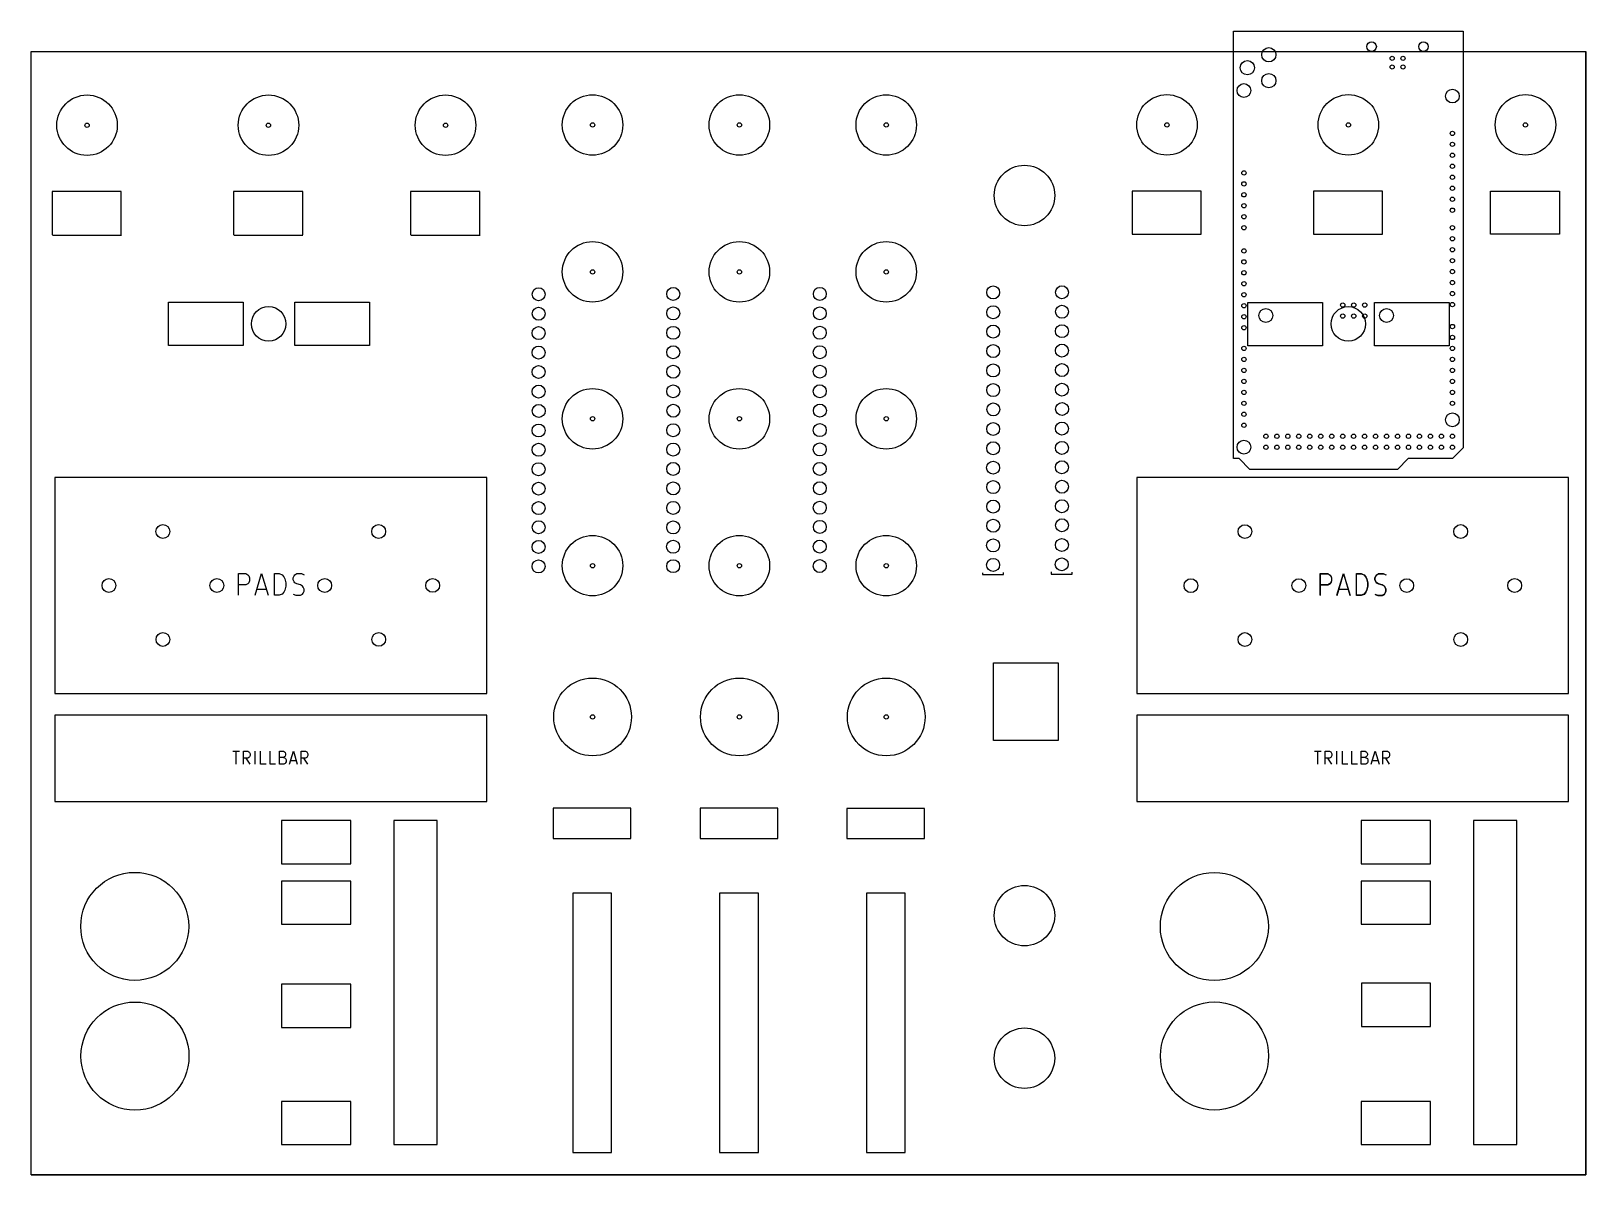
# Model space of a CAD drawing. Extents: x 0 to 360, y 0 to 265.
import ezdxf

# ---------------------------------------------------------------- set-up
doc = ezdxf.new("R2010")
doc.units = 0
doc.layers.add('BLACK', color=7, linetype='CONTINUOUS')

msp = doc.modelspace()

# ---------------------------------------------------------------- linework, layer by layer
at = {"layer": 'BLACK', "linetype": 'CONTINUOUS'}
for p, q in [((278.417, 264.727), (331.582, 264.727)), ((278.417, 165.809), (278.417, 264.727)), ((278.417, 165.809), (278.417, 264.727)), ((278.417, 264.727), (331.582, 264.727)), ((278.417, 264.727), (331.582, 264.727)), ((278.417, 264.727), (331.582, 264.727)), ((278.417, 165.809), (278.417, 264.727)), ((278.417, 165.809), (278.417, 264.727)), ((331.582, 264.727), (331.582, 168.309)), ((331.582, 264.727), (331.582, 168.309)), ((331.582, 264.727), (331.582, 168.309)), ((331.582, 264.727), (331.582, 168.309)), ((0, 260), (360, 260)), ((0, 0), (0, 260)), ((0, 0), (0, 260)), ((0, 260), (360, 260)), ((360, 0), (360, 260)), ((360, 260), (360, 0)), ((4.88, 227.59), (4.88, 217.59)), ((20.88, 227.59), (4.88, 227.59)), ((20.88, 217.59), (20.88, 227.59)), ((62.88, 227.59), (46.88, 227.59)), ((46.88, 227.59), (46.88, 217.59)), ((62.88, 217.59), (62.88, 227.59)), ((87.88, 227.59), (87.88, 217.59)), ((103.88, 227.59), (87.88, 227.59)), ((103.88, 217.59), (103.88, 227.59)), ((254.904, 227.712), (254.904, 217.712)), ((270.904, 227.712), (254.904, 227.712)), ((270.904, 217.712), (270.904, 227.712)), ((312.904, 227.712), (296.904, 227.712)), ((296.904, 227.712), (296.904, 217.712)), ((312.904, 217.712), (312.904, 227.712)), ((337.92, 227.712), (353.92, 227.712)), ((337.92, 217.712), (337.92, 227.712)), ((353.92, 227.712), (353.92, 217.712)), ((4.95, 217.5), (20.95, 217.5)), ((46.95, 217.5), (62.95, 217.5)), ((87.95, 217.5), (103.95, 217.5)), ((254.904, 217.712), (270.904, 217.712)), ((296.904, 217.712), (312.904, 217.712)), ((353.92, 217.712), (337.92, 217.712)), ((31.79, 201.97), (49.08, 201.97)), ((31.79, 191.97), (31.79, 201.97)), ((49.08, 201.97), (49.08, 191.97)), ((61.08, 201.97), (78.38, 201.97)), ((61.08, 191.97), (61.08, 201.97)), ((78.38, 201.97), (78.38, 191.97)), ((281.75, 201.93), (299.05, 201.93)), ((281.75, 191.92), (281.75, 201.93)), ((299.05, 201.93), (299.05, 191.92)), ((311.05, 201.91), (328.35, 201.91)), ((311.05, 191.92), (311.05, 201.91)), ((328.35, 201.91), (328.35, 191.92)), ((49.08, 191.97), (31.79, 191.97)), ((78.38, 191.97), (61.08, 191.97)), ((299.05, 191.92), (281.75, 191.92)), ((328.35, 191.92), (311.05, 191.92)), ((279.678, 165.809), (278.417, 165.809)), ((279.678, 165.809), (278.417, 165.809)), ((279.678, 165.809), (278.417, 165.809)), ((279.678, 165.809), (278.417, 165.809)), ((282.175, 163.272), (279.678, 165.809)), ((282.175, 163.272), (279.678, 165.809)), ((282.175, 163.272), (279.678, 165.809)), ((282.175, 163.272), (279.678, 165.809)), ((318.882, 165.809), (316.345, 163.272)), ((318.882, 165.809), (316.345, 163.272)), ((318.882, 165.809), (316.345, 163.272)), ((318.882, 165.809), (316.345, 163.272)), ((329.082, 165.809), (318.882, 165.809)), ((329.082, 165.809), (318.882, 165.809)), ((329.082, 165.809), (318.882, 165.809)), ((329.082, 165.809), (318.882, 165.809)), ((331.582, 168.309), (329.082, 165.809)), ((331.582, 168.309), (329.082, 165.809)), ((331.582, 168.309), (329.082, 165.809)), ((331.582, 168.309), (329.082, 165.809)), ((316.345, 163.272), (282.175, 163.272)), ((316.345, 163.272), (282.175, 163.272)), ((316.345, 163.272), (282.175, 163.272)), ((316.345, 163.272), (282.175, 163.272)), ((105.524, 161.416), (5.524, 161.416)), ((5.524, 161.416), (5.524, 111.416)), ((5.524, 161.416), (5.524, 111.416)), ((105.524, 161.416), (5.524, 161.416)), ((105.524, 111.416), (105.524, 161.416)), ((105.524, 111.416), (105.524, 161.416)), ((356, 161.416), (256, 161.416)), ((256, 161.416), (256, 111.416)), ((356, 161.416), (256, 161.416)), ((256, 161.416), (256, 111.416)), ((356, 111.416), (356, 161.416)), ((356, 111.416), (356, 161.416)), ((48.024, 134.154), (48.024, 139.154)), ((48.024, 139.154), (49.7383, 139.154)), ((48.024, 134.154), (48.024, 139.154)), ((48.024, 139.154), (49.7383, 139.154)), ((49.7383, 139.154), (50.1669, 138.916)), ((49.7383, 139.154), (50.1669, 138.916)), ((50.1669, 138.916), (50.3811, 138.678)), ((50.1669, 138.916), (50.3811, 138.678)), ((50.3811, 137.011), (50.1669, 136.773)), ((50.3811, 137.011), (50.1669, 136.773)), ((50.3811, 138.678), (50.5954, 138.202)), ((50.3811, 138.678), (50.5954, 138.202)), ((50.5954, 137.487), (50.3811, 137.011)), ((50.5954, 137.487), (50.3811, 137.011)), ((50.5954, 138.202), (50.5954, 137.487)), ((50.5954, 138.202), (50.5954, 137.487)), ((51.8811, 134.154), (53.3811, 139.154)), ((51.8811, 134.154), (53.3811, 139.154)), ((53.3811, 139.154), (54.8811, 134.154)), ((53.3811, 139.154), (54.8811, 134.154)), ((56.3811, 134.154), (56.3811, 139.154)), ((56.3811, 139.154), (57.4526, 139.154)), ((56.3811, 134.154), (56.3811, 139.154)), ((56.3811, 139.154), (57.4526, 139.154)), ((57.4526, 139.154), (58.0954, 138.916)), ((57.4526, 139.154), (58.0954, 138.916)), ((58.0954, 138.916), (58.524, 138.44)), ((58.0954, 138.916), (58.524, 138.44)), ((58.524, 138.44), (58.7383, 137.964)), ((58.524, 138.44), (58.7383, 137.964)), ((58.7383, 137.964), (58.9526, 137.011)), ((58.7383, 137.964), (58.9526, 137.011)), ((58.9526, 137.011), (58.9526, 136.297)), ((58.9526, 137.011), (58.9526, 136.297)), ((60.6669, 138.202), (60.8811, 138.678)), ((60.6669, 138.202), (60.8811, 138.678)), ((60.6669, 137.726), (60.6669, 138.202)), ((60.6669, 137.726), (60.6669, 138.202)), ((60.8811, 137.249), (60.6669, 137.726)), ((60.8811, 137.249), (60.6669, 137.726)), ((60.8811, 138.678), (61.0954, 138.916)), ((60.8811, 138.678), (61.0954, 138.916)), ((61.0954, 137.011), (60.8811, 137.249)), ((61.0954, 137.011), (60.8811, 137.249)), ((61.0954, 138.916), (61.524, 139.154)), ((61.0954, 138.916), (61.524, 139.154)), ((61.524, 136.773), (61.0954, 137.011)), ((61.524, 136.773), (61.0954, 137.011)), ((61.524, 139.154), (62.5954, 139.154)), ((61.524, 139.154), (62.5954, 139.154)), ((62.5954, 139.154), (63.2383, 138.916)), ((62.5954, 139.154), (63.2383, 138.916)), ((220.293, 139.372), (220.293, 138.966)), ((220.293, 138.966), (225.145, 138.966)), ((225.145, 138.966), (225.145, 139.423)), ((236.219, 139.575), (236.219, 139.067)), ((236.219, 139.067), (241.045, 139.067)), ((241.045, 139.067), (241.045, 139.499)), ((298.5, 134.154), (298.5, 139.154)), ((298.5, 139.154), (300.214, 139.154)), ((298.5, 134.154), (298.5, 139.154)), ((298.5, 139.154), (300.214, 139.154)), ((298.552, 134.126), (298.552, 139.126)), ((298.552, 139.126), (300.266, 139.126)), ((298.552, 134.126), (298.552, 139.126)), ((298.552, 139.126), (300.266, 139.126)), ((300.214, 139.154), (300.643, 138.916)), ((300.214, 139.154), (300.643, 138.916)), ((300.266, 139.126), (300.695, 138.888)), ((300.266, 139.126), (300.695, 138.888)), ((300.643, 138.916), (300.857, 138.678)), ((300.643, 138.916), (300.857, 138.678)), ((300.857, 137.011), (300.643, 136.773)), ((300.857, 137.011), (300.643, 136.773)), ((300.695, 138.888), (300.909, 138.65)), ((300.695, 138.888), (300.909, 138.65)), ((300.909, 136.983), (300.695, 136.745)), ((300.909, 136.983), (300.695, 136.745)), ((300.857, 138.678), (301.071, 138.202)), ((300.857, 138.678), (301.071, 138.202)), ((301.071, 137.487), (300.857, 137.011)), ((301.071, 137.487), (300.857, 137.011)), ((300.909, 138.65), (301.123, 138.174)), ((300.909, 138.65), (301.123, 138.174)), ((301.123, 137.459), (300.909, 136.983)), ((301.123, 137.459), (300.909, 136.983)), ((301.071, 138.202), (301.071, 137.487)), ((301.071, 138.202), (301.071, 137.487)), ((301.123, 138.174), (301.123, 137.459)), ((301.123, 138.174), (301.123, 137.459)), ((302.357, 134.154), (303.857, 139.154)), ((302.357, 134.154), (303.857, 139.154)), ((302.409, 134.126), (303.909, 139.126)), ((302.409, 134.126), (303.909, 139.126)), ((303.857, 139.154), (305.357, 134.154)), ((303.857, 139.154), (305.357, 134.154)), ((303.909, 139.126), (305.409, 134.126)), ((303.909, 139.126), (305.409, 134.126)), ((306.857, 134.154), (306.857, 139.154)), ((306.857, 139.154), (307.929, 139.154)), ((306.857, 134.154), (306.857, 139.154)), ((306.857, 139.154), (307.929, 139.154)), ((306.909, 134.126), (306.909, 139.126)), ((306.909, 139.126), (307.981, 139.126)), ((306.909, 134.126), (306.909, 139.126)), ((306.909, 139.126), (307.981, 139.126)), ((307.929, 139.154), (308.571, 138.916)), ((307.929, 139.154), (308.571, 138.916)), ((307.981, 139.126), (308.623, 138.888)), ((307.981, 139.126), (308.623, 138.888)), ((308.571, 138.916), (309, 138.44)), ((308.571, 138.916), (309, 138.44)), ((308.623, 138.888), (309.052, 138.412)), ((308.623, 138.888), (309.052, 138.412)), ((309, 138.44), (309.214, 137.964)), ((309, 138.44), (309.214, 137.964)), ((309.052, 138.412), (309.266, 137.936)), ((309.052, 138.412), (309.266, 137.936)), ((309.214, 137.964), (309.429, 137.011)), ((309.214, 137.964), (309.429, 137.011)), ((309.266, 137.936), (309.481, 136.983)), ((309.266, 137.936), (309.481, 136.983)), ((309.429, 137.011), (309.429, 136.297)), ((309.429, 137.011), (309.429, 136.297)), ((309.481, 136.983), (309.481, 136.269)), ((309.481, 136.983), (309.481, 136.269)), ((311.143, 138.202), (311.357, 138.678)), ((311.143, 138.202), (311.357, 138.678)), ((311.143, 137.726), (311.143, 138.202)), ((311.143, 137.726), (311.143, 138.202)), ((311.357, 137.249), (311.143, 137.726)), ((311.357, 137.249), (311.143, 137.726)), ((311.195, 138.174), (311.409, 138.65)), ((311.195, 138.174), (311.409, 138.65)), ((311.195, 137.698), (311.195, 138.174)), ((311.195, 137.698), (311.195, 138.174)), ((311.409, 137.221), (311.195, 137.698)), ((311.409, 137.221), (311.195, 137.698)), ((311.357, 138.678), (311.571, 138.916)), ((311.357, 138.678), (311.571, 138.916)), ((311.571, 137.011), (311.357, 137.249)), ((311.571, 137.011), (311.357, 137.249)), ((311.409, 138.65), (311.623, 138.888)), ((311.409, 138.65), (311.623, 138.888)), ((311.623, 136.983), (311.409, 137.221)), ((311.623, 136.983), (311.409, 137.221)), ((311.571, 138.916), (312, 139.154)), ((311.571, 138.916), (312, 139.154)), ((312, 136.773), (311.571, 137.011)), ((312, 136.773), (311.571, 137.011)), ((311.623, 138.888), (312.052, 139.126)), ((311.623, 138.888), (312.052, 139.126)), ((312.052, 136.745), (311.623, 136.983)), ((312.052, 136.745), (311.623, 136.983)), ((312, 139.154), (313.071, 139.154)), ((312, 139.154), (313.071, 139.154)), ((312.052, 139.126), (313.123, 139.126)), ((312.052, 139.126), (313.123, 139.126)), ((313.071, 139.154), (313.714, 138.916)), ((313.071, 139.154), (313.714, 138.916)), ((313.123, 139.126), (313.766, 138.888)), ((313.123, 139.126), (313.766, 138.888)), ((49.7383, 136.535), (48.024, 136.535)), ((49.7383, 136.535), (48.024, 136.535)), ((50.1669, 136.773), (49.7383, 136.535)), ((50.1669, 136.773), (49.7383, 136.535)), ((52.3097, 135.583), (54.4526, 135.583)), ((52.3097, 135.583), (54.4526, 135.583)), ((57.4526, 134.154), (56.3811, 134.154)), ((57.4526, 134.154), (56.3811, 134.154)), ((58.0954, 134.392), (57.4526, 134.154)), ((58.0954, 134.392), (57.4526, 134.154)), ((58.524, 134.868), (58.0954, 134.392)), ((58.524, 134.868), (58.0954, 134.392)), ((58.7383, 135.345), (58.524, 134.868)), ((58.7383, 135.345), (58.524, 134.868)), ((58.9526, 136.297), (58.7383, 135.345)), ((58.9526, 136.297), (58.7383, 135.345)), ((60.6669, 134.392), (61.3097, 134.154)), ((60.6669, 134.392), (61.3097, 134.154)), ((61.3097, 134.154), (62.3811, 134.154)), ((61.3097, 134.154), (62.3811, 134.154)), ((62.3811, 136.535), (61.524, 136.773)), ((62.3811, 136.535), (61.524, 136.773)), ((62.8097, 136.297), (62.3811, 136.535)), ((62.8097, 136.297), (62.3811, 136.535)), ((62.3811, 134.154), (62.8097, 134.392)), ((62.3811, 134.154), (62.8097, 134.392)), ((63.024, 136.059), (62.8097, 136.297)), ((63.024, 136.059), (62.8097, 136.297)), ((62.8097, 134.392), (63.024, 134.63)), ((62.8097, 134.392), (63.024, 134.63)), ((63.2383, 135.583), (63.024, 136.059)), ((63.2383, 135.583), (63.024, 136.059)), ((63.024, 134.63), (63.2383, 135.106)), ((63.024, 134.63), (63.2383, 135.106)), ((63.2383, 135.106), (63.2383, 135.583)), ((63.2383, 135.106), (63.2383, 135.583)), ((300.214, 136.535), (298.5, 136.535)), ((300.214, 136.535), (298.5, 136.535)), ((300.266, 136.507), (298.552, 136.507)), ((300.266, 136.507), (298.552, 136.507)), ((300.643, 136.773), (300.214, 136.535)), ((300.643, 136.773), (300.214, 136.535)), ((300.695, 136.745), (300.266, 136.507)), ((300.695, 136.745), (300.266, 136.507)), ((302.786, 135.583), (304.929, 135.583)), ((302.786, 135.583), (304.929, 135.583)), ((302.838, 135.555), (304.981, 135.555)), ((302.838, 135.555), (304.981, 135.555)), ((307.929, 134.154), (306.857, 134.154)), ((307.929, 134.154), (306.857, 134.154)), ((307.981, 134.126), (306.909, 134.126)), ((307.981, 134.126), (306.909, 134.126)), ((308.571, 134.392), (307.929, 134.154)), ((308.571, 134.392), (307.929, 134.154)), ((308.623, 134.364), (307.981, 134.126)), ((308.623, 134.364), (307.981, 134.126)), ((309, 134.868), (308.571, 134.392)), ((309, 134.868), (308.571, 134.392)), ((309.052, 134.84), (308.623, 134.364)), ((309.052, 134.84), (308.623, 134.364)), ((309.214, 135.345), (309, 134.868)), ((309.214, 135.345), (309, 134.868)), ((309.266, 135.317), (309.052, 134.84)), ((309.266, 135.317), (309.052, 134.84)), ((309.429, 136.297), (309.214, 135.345)), ((309.429, 136.297), (309.214, 135.345)), ((309.481, 136.269), (309.266, 135.317)), ((309.481, 136.269), (309.266, 135.317)), ((311.143, 134.392), (311.786, 134.154)), ((311.143, 134.392), (311.786, 134.154)), ((311.195, 134.364), (311.838, 134.126)), ((311.195, 134.364), (311.838, 134.126)), ((311.786, 134.154), (312.857, 134.154)), ((311.786, 134.154), (312.857, 134.154)), ((311.838, 134.126), (312.909, 134.126)), ((311.838, 134.126), (312.909, 134.126)), ((312.857, 136.535), (312, 136.773)), ((312.857, 136.535), (312, 136.773)), ((312.909, 136.507), (312.052, 136.745)), ((312.909, 136.507), (312.052, 136.745)), ((313.286, 136.297), (312.857, 136.535)), ((313.286, 136.297), (312.857, 136.535)), ((312.857, 134.154), (313.286, 134.392)), ((312.857, 134.154), (313.286, 134.392)), ((313.338, 136.269), (312.909, 136.507)), ((313.338, 136.269), (312.909, 136.507)), ((312.909, 134.126), (313.338, 134.364)), ((312.909, 134.126), (313.338, 134.364)), ((313.5, 136.059), (313.286, 136.297)), ((313.5, 136.059), (313.286, 136.297)), ((313.286, 134.392), (313.5, 134.63)), ((313.286, 134.392), (313.5, 134.63)), ((313.552, 136.031), (313.338, 136.269)), ((313.552, 136.031), (313.338, 136.269)), ((313.338, 134.364), (313.552, 134.602)), ((313.338, 134.364), (313.552, 134.602)), ((313.714, 135.583), (313.5, 136.059)), ((313.714, 135.583), (313.5, 136.059)), ((313.5, 134.63), (313.714, 135.106)), ((313.5, 134.63), (313.714, 135.106)), ((313.766, 135.555), (313.552, 136.031)), ((313.766, 135.555), (313.552, 136.031)), ((313.552, 134.602), (313.766, 135.078)), ((313.552, 134.602), (313.766, 135.078)), ((313.714, 135.106), (313.714, 135.583)), ((313.714, 135.106), (313.714, 135.583)), ((313.766, 135.078), (313.766, 135.555)), ((313.766, 135.078), (313.766, 135.555)), ((222.82, 118.55), (237.81, 118.55)), ((222.82, 100.57), (222.82, 118.55)), ((237.81, 118.55), (237.81, 100.57)), ((5.524, 111.416), (105.524, 111.416)), ((5.524, 111.416), (105.524, 111.416)), ((256, 111.416), (356, 111.416)), ((256, 111.416), (356, 111.416)), ((105.524, 106.416), (5.524, 106.416)), ((5.524, 106.416), (5.524, 86.416)), ((105.524, 86.416), (105.524, 106.416)), ((256, 106.416), (256, 86.416)), ((356, 106.416), (256, 106.416)), ((356, 86.416), (356, 106.416)), ((46.7169, 98.0589), (48.2597, 98.0589)), ((47.4883, 95.0589), (47.4883, 98.0589)), ((49.1597, 95.0589), (49.1597, 98.0589)), ((49.1597, 98.0589), (50.1883, 98.0589)), ((50.1883, 98.0589), (50.4454, 97.916)), ((50.4454, 97.916), (50.574, 97.7731)), ((50.574, 97.7731), (50.7026, 97.4874)), ((50.7026, 97.4874), (50.7026, 97.0589)), ((51.8597, 95.0589), (51.8597, 98.0589)), ((53.1454, 95.0589), (53.1454, 98.0589)), ((55.3311, 95.0589), (55.3311, 98.0589)), ((57.5169, 95.0589), (57.5169, 98.0589)), ((57.5169, 98.0589), (58.4169, 98.0589)), ((58.4169, 98.0589), (58.674, 97.916)), ((58.674, 97.916), (58.8026, 97.7731)), ((58.8026, 97.7731), (58.9311, 97.4874)), ((58.9311, 97.2017), (58.8026, 96.916)), ((58.9311, 97.4874), (58.9311, 97.2017)), ((59.8311, 95.0589), (60.7311, 98.0589)), ((60.7311, 98.0589), (61.6311, 95.0589)), ((62.5311, 95.0589), (62.5311, 98.0589)), ((62.5311, 98.0589), (63.5597, 98.0589)), ((63.5597, 98.0589), (63.8169, 97.916)), ((63.8169, 97.916), (63.9454, 97.7731)), ((63.9454, 97.7731), (64.074, 97.4874)), ((64.074, 97.4874), (64.074, 97.0589)), ((237.81, 100.57), (222.82, 100.57)), ((297.193, 98.0589), (298.736, 98.0589)), ((297.964, 95.0589), (297.964, 98.0589)), ((299.636, 95.0589), (299.636, 98.0589)), ((299.636, 98.0589), (300.664, 98.0589)), ((300.664, 98.0589), (300.921, 97.916)), ((300.921, 97.916), (301.05, 97.7731)), ((301.05, 97.7731), (301.179, 97.4874)), ((301.179, 97.4874), (301.179, 97.0589)), ((302.336, 95.0589), (302.336, 98.0589)), ((303.621, 95.0589), (303.621, 98.0589)), ((305.807, 95.0589), (305.807, 98.0589)), ((307.993, 95.0589), (307.993, 98.0589)), ((307.993, 98.0589), (308.893, 98.0589)), ((308.893, 98.0589), (309.15, 97.916)), ((309.15, 97.916), (309.279, 97.7731)), ((309.279, 97.7731), (309.407, 97.4874)), ((309.407, 97.2017), (309.279, 96.916)), ((309.407, 97.4874), (309.407, 97.2017)), ((310.307, 95.0589), (311.207, 98.0589)), ((311.207, 98.0589), (312.107, 95.0589)), ((313.007, 95.0589), (313.007, 98.0589)), ((313.007, 98.0589), (314.036, 98.0589)), ((314.036, 98.0589), (314.293, 97.916)), ((314.293, 97.916), (314.421, 97.7731)), ((314.421, 97.7731), (314.55, 97.4874)), ((314.55, 97.4874), (314.55, 97.0589)), ((50.1883, 96.4874), (49.1597, 96.4874)), ((50.7026, 95.0589), (49.8026, 96.4874)), ((50.4454, 96.6303), (50.1883, 96.4874)), ((50.574, 96.7731), (50.4454, 96.6303)), ((50.7026, 97.0589), (50.574, 96.7731)), ((54.4311, 95.0589), (53.1454, 95.0589)), ((56.6169, 95.0589), (55.3311, 95.0589)), ((58.4169, 96.6303), (57.5169, 96.6303)), ((58.5454, 95.0589), (57.5169, 95.0589)), ((58.674, 96.7731), (58.4169, 96.6303)), ((58.4169, 96.6303), (58.8026, 96.4874)), ((58.8026, 95.2017), (58.5454, 95.0589)), ((58.8026, 96.916), (58.674, 96.7731)), ((58.8026, 96.4874), (58.9311, 96.3446)), ((58.9311, 95.3446), (58.8026, 95.2017)), ((58.9311, 96.3446), (59.0597, 96.0589)), ((59.0597, 95.6303), (58.9311, 95.3446)), ((59.0597, 96.0589), (59.0597, 95.6303)), ((60.0883, 95.916), (61.374, 95.916)), ((63.5597, 96.4874), (62.5311, 96.4874)), ((64.074, 95.0589), (63.174, 96.4874)), ((63.8169, 96.6303), (63.5597, 96.4874)), ((63.9454, 96.7731), (63.8169, 96.6303)), ((64.074, 97.0589), (63.9454, 96.7731)), ((300.664, 96.4874), (299.636, 96.4874)), ((301.179, 95.0589), (300.279, 96.4874)), ((300.921, 96.6303), (300.664, 96.4874)), ((301.05, 96.7731), (300.921, 96.6303)), ((301.179, 97.0589), (301.05, 96.7731)), ((304.907, 95.0589), (303.621, 95.0589)), ((307.093, 95.0589), (305.807, 95.0589)), ((308.893, 96.6303), (307.993, 96.6303)), ((309.021, 95.0589), (307.993, 95.0589)), ((309.15, 96.7731), (308.893, 96.6303)), ((308.893, 96.6303), (309.279, 96.4874)), ((309.279, 95.2017), (309.021, 95.0589)), ((309.279, 96.916), (309.15, 96.7731)), ((309.279, 96.4874), (309.407, 96.3446)), ((309.407, 95.3446), (309.279, 95.2017)), ((309.407, 96.3446), (309.536, 96.0589)), ((309.536, 95.6303), (309.407, 95.3446)), ((309.536, 96.0589), (309.536, 95.6303)), ((310.564, 95.916), (311.85, 95.916)), ((314.036, 96.4874), (313.007, 96.4874)), ((314.55, 95.0589), (313.65, 96.4874)), ((314.293, 96.6303), (314.036, 96.4874)), ((314.421, 96.7731), (314.293, 96.6303)), ((314.55, 97.0589), (314.421, 96.7731)), ((5.524, 86.416), (105.524, 86.416)), ((256, 86.416), (356, 86.416)), ((120.871, 84.8472), (120.871, 77.8472)), ((138.871, 84.8472), (120.871, 84.8472)), ((138.871, 77.8472), (138.871, 84.8472)), ((154.903, 84.8434), (154.903, 77.8434)), ((172.903, 84.8434), (154.903, 84.8434)), ((172.903, 77.8434), (172.903, 84.8434)), ((188.89, 84.8289), (188.89, 77.8289)), ((206.89, 84.8289), (188.89, 84.8289)), ((206.89, 77.8289), (206.89, 84.8289)), ((74, 82), (58, 82)), ((58, 82), (58, 72)), ((74, 72), (74, 82)), ((94, 82), (84, 82)), ((84, 82), (84, 7)), ((94, 7), (94, 82)), ((308, 82), (308, 72)), ((324, 82), (308, 82)), ((324, 72), (324, 82)), ((334, 82), (334, 7)), ((344, 82), (334, 82)), ((344, 7), (344, 82)), ((120.871, 77.8472), (138.871, 77.8472)), ((154.903, 77.8434), (172.903, 77.8434)), ((188.89, 77.8289), (206.89, 77.8289)), ((58, 72), (74, 72)), ((308, 72), (324, 72)), ((58, 68), (58, 58)), ((74, 68), (58, 68)), ((74, 58), (74, 68)), ((134.42, 65.1862), (125.42, 65.1862)), ((125.42, 65.1862), (125.42, 5.1862)), ((134.42, 5.1862), (134.42, 65.1862)), ((159.42, 65.1862), (159.42, 5.1862)), ((168.42, 65.1862), (159.42, 65.1862)), ((168.42, 5.1862), (168.42, 65.1862)), ((193.42, 65.1862), (193.42, 5.1862)), ((202.42, 65.1862), (193.42, 65.1862)), ((202.42, 5.1862), (202.42, 65.1862)), ((308, 68), (308, 58)), ((308, 68), (308, 58)), ((324, 68), (308, 68)), ((324, 68), (308, 68)), ((324, 58), (324, 68)), ((324, 58), (324, 68)), ((58, 58), (74, 58)), ((308, 58), (324, 58)), ((308, 58), (324, 58)), ((74, 44.12), (58, 44.12)), ((58, 44.12), (58, 34.12)), ((74, 34.12), (74, 44.12)), ((308.02, 44.3735), (308.02, 34.3735)), ((324.02, 44.3735), (308.02, 44.3735)), ((324.02, 34.3735), (324.02, 44.3735)), ((58, 34.12), (74, 34.12)), ((308.02, 34.3735), (324.02, 34.3735)), ((58, 17), (58, 7)), ((74, 17), (58, 17)), ((74, 7), (74, 17)), ((324, 17), (308, 17)), ((308, 17), (308, 7)), ((324, 7), (324, 17)), ((58, 7), (74, 7)), ((84, 7), (94, 7)), ((125.42, 5.1862), (134.42, 5.1862)), ((159.42, 5.1862), (168.42, 5.1862)), ((193.42, 5.1862), (202.42, 5.1862)), ((308, 7), (324, 7)), ((334, 7), (344, 7)), ((0, 0), (360, 0)), ((360, 0), (0, 0))]:
    msp.add_line(p, q, dxfattribs=at)
at = {"layer": 'BLACK'}
for centre, radius in [((286.59, 259.25), 1.65), ((286.59, 259.25), 1.65), ((286.59, 259.25), 1.65), ((286.59, 259.25), 1.65), ((310.38, 261.13), 1.1), ((310.38, 261.13), 1.1), ((310.38, 261.13), 1.1), ((310.38, 261.13), 1.1), ((322.38, 261.13), 1.1), ((322.38, 261.13), 1.1), ((322.38, 261.13), 1.1), ((322.38, 261.13), 1.1), ((281.613, 256.243), 1.65), ((281.613, 256.243), 1.65), ((281.613, 256.243), 1.65), ((281.613, 256.243), 1.65), ((315.14, 258.42), 0.475), ((315.14, 258.42), 0.475), ((315.14, 258.42), 0.475), ((315.14, 258.42), 0.475), ((315.14, 256.42), 0.475), ((315.14, 256.42), 0.475), ((315.14, 256.42), 0.475), ((315.14, 256.42), 0.475), ((317.64, 258.42), 0.475), ((317.64, 258.42), 0.475), ((317.64, 258.42), 0.475), ((317.64, 258.42), 0.475), ((317.64, 256.42), 0.475), ((317.64, 256.42), 0.475), ((317.64, 256.42), 0.475), ((317.64, 256.42), 0.475), ((280.824, 250.966), 1.6), ((280.824, 250.966), 1.6), ((280.824, 250.966), 1.6), ((280.824, 250.966), 1.6), ((286.59, 253.25), 1.65), ((286.59, 253.25), 1.65), ((286.59, 253.25), 1.65), ((286.59, 253.25), 1.65), ((12.96, 242.94), 7), ((54.96, 242.94), 7), ((95.96, 242.94), 7), ((130, 243), 7), ((164, 243), 7), ((198, 243), 7), ((263, 243.02), 7), ((305, 243.02), 7), ((329.084, 249.696), 1.6), ((329.084, 249.696), 1.6), ((329.084, 249.696), 1.6), ((329.084, 249.696), 1.6), ((346, 243.02), 7), ((12.96, 242.94), 0.5), ((54.96, 242.94), 0.5), ((95.96, 242.94), 0.5), ((130, 243), 0.5), ((164, 243), 0.5), ((198, 243), 0.5), ((263, 243.02), 0.5), ((305, 243.02), 0.5), ((329.084, 241.06), 0.5), ((329.084, 241.06), 0.5), ((329.084, 241.06), 0.5), ((329.084, 241.06), 0.5), ((346, 243.02), 0.5), ((329.084, 238.52), 0.5), ((329.084, 238.52), 0.5), ((329.084, 238.52), 0.5), ((329.084, 238.52), 0.5), ((329.084, 235.98), 0.5), ((329.084, 235.98), 0.5), ((329.084, 235.98), 0.5), ((329.084, 235.98), 0.5), ((230.01, 226.69), 7), ((280.824, 231.916), 0.5), ((280.824, 231.916), 0.5), ((280.824, 231.916), 0.5), ((280.824, 231.916), 0.5), ((329.084, 233.44), 0.5), ((329.084, 233.44), 0.5), ((329.084, 233.44), 0.5), ((329.084, 233.44), 0.5), ((329.084, 230.9), 0.5), ((329.084, 230.9), 0.5), ((329.084, 230.9), 0.5), ((329.084, 230.9), 0.5), ((280.824, 229.376), 0.5), ((280.824, 229.376), 0.5), ((280.824, 229.376), 0.5), ((280.824, 229.376), 0.5), ((280.824, 226.836), 0.5), ((280.824, 226.836), 0.5), ((280.824, 226.836), 0.5), ((280.824, 226.836), 0.5), ((329.084, 228.36), 0.5), ((329.084, 228.36), 0.5), ((329.084, 228.36), 0.5), ((329.084, 228.36), 0.5), ((280.824, 224.296), 0.5), ((280.824, 224.296), 0.5), ((280.824, 224.296), 0.5), ((280.824, 224.296), 0.5), ((329.084, 225.82), 0.5), ((329.084, 225.82), 0.5), ((329.084, 225.82), 0.5), ((329.084, 225.82), 0.5), ((329.084, 223.28), 0.5), ((329.084, 223.28), 0.5), ((329.084, 223.28), 0.5), ((329.084, 223.28), 0.5), ((280.824, 221.756), 0.5), ((280.824, 221.756), 0.5), ((280.824, 221.756), 0.5), ((280.824, 221.756), 0.5), ((280.824, 219.216), 0.5), ((280.824, 219.216), 0.5), ((280.824, 219.216), 0.5), ((280.824, 219.216), 0.5), ((329.084, 219.216), 0.5), ((329.084, 219.216), 0.5), ((329.084, 219.216), 0.5), ((329.084, 219.216), 0.5), ((130, 209), 7), ((164, 209), 7), ((198, 209), 7), ((329.084, 216.676), 0.5), ((329.084, 216.676), 0.5), ((329.084, 216.676), 0.5), ((329.084, 216.676), 0.5), ((280.824, 213.864), 0.5), ((280.824, 213.864), 0.5), ((280.824, 213.864), 0.5), ((280.824, 213.864), 0.5), ((329.084, 214.136), 0.5), ((329.084, 214.136), 0.5), ((329.084, 214.136), 0.5), ((329.084, 214.136), 0.5), ((130, 209), 0.5), ((164, 209), 0.5), ((198, 209), 0.5), ((280.824, 211.324), 0.5), ((280.824, 211.324), 0.5), ((280.824, 211.324), 0.5), ((280.824, 211.324), 0.5), ((280.824, 208.784), 0.5), ((280.824, 208.784), 0.5), ((280.824, 208.784), 0.5), ((280.824, 208.784), 0.5), ((329.084, 211.596), 0.5), ((329.084, 211.596), 0.5), ((329.084, 211.596), 0.5), ((329.084, 211.596), 0.5), ((329.084, 209.056), 0.5), ((329.084, 209.056), 0.5), ((329.084, 209.056), 0.5), ((329.084, 209.056), 0.5), ((117.52, 203.83), 1.5), ((148.68, 203.89), 1.5), ((182.62, 203.91), 1.5), ((222.76, 204.26), 1.5), ((238.69, 204.28), 1.5), ((280.824, 206.244), 0.5), ((280.824, 206.244), 0.5), ((280.824, 206.244), 0.5), ((280.824, 206.244), 0.5), ((329.084, 206.516), 0.5), ((329.084, 206.516), 0.5), ((329.084, 206.516), 0.5), ((329.084, 206.516), 0.5), ((280.824, 203.704), 0.5), ((280.824, 203.704), 0.5), ((280.824, 203.704), 0.5), ((280.824, 203.704), 0.5), ((280.824, 201.164), 0.5), ((280.824, 201.164), 0.5), ((280.824, 201.164), 0.5), ((280.824, 201.164), 0.5), ((303.7, 201.32), 0.5), ((303.7, 201.32), 0.5), ((303.7, 201.32), 0.5), ((303.7, 201.32), 0.5), ((306.24, 201.32), 0.5), ((306.24, 201.32), 0.5), ((306.24, 201.32), 0.5), ((306.24, 201.32), 0.5), ((308.78, 201.32), 0.5), ((308.78, 201.32), 0.5), ((308.78, 201.32), 0.5), ((308.78, 201.32), 0.5), ((329.084, 203.976), 0.5), ((329.084, 203.976), 0.5), ((329.084, 203.976), 0.5), ((329.084, 203.976), 0.5), ((329.084, 201.436), 0.5), ((329.084, 201.436), 0.5), ((329.084, 201.436), 0.5), ((329.084, 201.436), 0.5), ((55, 196.97), 4.0056), ((117.52, 199.32), 1.5), ((148.68, 199.38), 1.5), ((182.62, 199.4), 1.5), ((222.77, 199.67), 1.5), ((238.69, 199.77), 1.5), ((280.824, 198.624), 0.5), ((280.824, 198.624), 0.5), ((280.824, 198.624), 0.5), ((280.824, 198.624), 0.5), ((285.9, 198.9), 1.6), ((285.9, 198.9), 1.6), ((285.9, 198.9), 1.6), ((285.9, 198.9), 1.6), ((304.99, 196.95), 4.0042), ((303.7, 198.78), 0.5), ((303.7, 198.78), 0.5), ((303.7, 198.78), 0.5), ((303.7, 198.78), 0.5), ((306.24, 198.78), 0.5), ((306.24, 198.78), 0.5), ((306.24, 198.78), 0.5), ((306.24, 198.78), 0.5), ((308.78, 198.78), 0.5), ((308.78, 198.78), 0.5), ((308.78, 198.78), 0.5), ((308.78, 198.78), 0.5), ((313.844, 198.9), 1.6), ((117.51, 194.83), 1.5), ((148.67, 194.89), 1.5), ((182.61, 194.91), 1.5), ((222.76, 195.18), 1.5), ((238.68, 195.28), 1.5), ((280.824, 196.084), 0.5), ((280.824, 196.084), 0.5), ((280.824, 196.084), 0.5), ((280.824, 196.084), 0.5), ((329.084, 196.356), 0.5), ((329.084, 196.356), 0.5), ((329.084, 196.356), 0.5), ((329.084, 196.356), 0.5), ((117.51, 190.33), 1.5), ((148.67, 190.39), 1.5), ((182.61, 190.41), 1.5), ((222.76, 190.68), 1.5), ((238.68, 190.78), 1.5), ((280.824, 191.276), 0.5), ((280.824, 191.276), 0.5), ((280.824, 191.276), 0.5), ((280.824, 191.276), 0.5), ((329.084, 193.816), 0.5), ((329.084, 193.816), 0.5), ((329.084, 193.816), 0.5), ((329.084, 193.816), 0.5), ((329.084, 191.276), 0.5), ((329.084, 191.276), 0.5), ((329.084, 191.276), 0.5), ((329.084, 191.276), 0.5), ((117.51, 185.83), 1.5), ((148.67, 185.89), 1.5), ((182.61, 185.91), 1.5), ((222.76, 186.18), 1.5), ((238.68, 186.28), 1.5), ((280.824, 188.736), 0.5), ((280.824, 188.736), 0.5), ((280.824, 188.736), 0.5), ((280.824, 188.736), 0.5), ((329.084, 188.736), 0.5), ((329.084, 188.736), 0.5), ((329.084, 188.736), 0.5), ((329.084, 188.736), 0.5), ((280.824, 186.196), 0.5), ((280.824, 186.196), 0.5), ((280.824, 186.196), 0.5), ((280.824, 186.196), 0.5), ((280.824, 183.656), 0.5), ((280.824, 183.656), 0.5), ((280.824, 183.656), 0.5), ((280.824, 183.656), 0.5), ((329.084, 186.196), 0.5), ((329.084, 186.196), 0.5), ((329.084, 186.196), 0.5), ((329.084, 186.196), 0.5), ((329.084, 183.656), 0.5), ((329.084, 183.656), 0.5), ((329.084, 183.656), 0.5), ((329.084, 183.656), 0.5), ((117.51, 181.29), 1.5), ((130, 175), 7), ((148.67, 181.35), 1.5), ((164, 175), 7), ((182.61, 181.37), 1.5), ((198, 175), 7), ((222.76, 181.64), 1.5), ((238.68, 181.74), 1.5), ((280.824, 181.116), 0.5), ((280.824, 181.116), 0.5), ((280.824, 181.116), 0.5), ((280.824, 181.116), 0.5), ((329.084, 181.116), 0.5), ((329.084, 181.116), 0.5), ((329.084, 181.116), 0.5), ((329.084, 181.116), 0.5), ((117.54, 176.81), 1.5), ((148.7, 176.87), 1.5), ((182.64, 176.89), 1.5), ((222.79, 177.16), 1.5), ((238.71, 177.26), 1.5), ((280.824, 178.576), 0.5), ((280.824, 178.576), 0.5), ((280.824, 178.576), 0.5), ((280.824, 178.576), 0.5), ((280.824, 176.036), 0.5), ((280.824, 176.036), 0.5), ((280.824, 176.036), 0.5), ((280.824, 176.036), 0.5), ((329.084, 178.576), 0.5), ((329.084, 178.576), 0.5), ((329.084, 178.576), 0.5), ((329.084, 178.576), 0.5), ((117.51, 172.29), 1.5), ((130, 175), 0.5), ((148.67, 172.35), 1.5), ((164, 175), 0.5), ((182.61, 172.37), 1.5), ((198, 175), 0.5), ((222.76, 172.64), 1.5), ((238.68, 172.74), 1.5), ((280.824, 173.496), 0.5), ((280.824, 173.496), 0.5), ((280.824, 173.496), 0.5), ((280.824, 173.496), 0.5), ((329.084, 174.766), 1.6), ((329.084, 174.766), 1.6), ((329.084, 174.766), 1.6), ((329.084, 174.766), 1.6), ((117.51, 167.82), 1.5), ((148.67, 167.88), 1.5), ((182.61, 167.9), 1.5), ((222.76, 168.17), 1.5), ((238.68, 168.27), 1.5), ((280.82, 168.42), 1.6), ((280.82, 168.42), 1.6), ((280.82, 168.42), 1.6), ((280.82, 168.42), 1.6), ((285.904, 170.956), 0.5), ((285.904, 170.956), 0.5), ((285.904, 170.956), 0.5), ((285.904, 170.956), 0.5), ((288.444, 170.956), 0.5), ((288.444, 170.956), 0.5), ((288.444, 170.956), 0.5), ((288.444, 170.956), 0.5), ((290.984, 170.956), 0.5), ((290.984, 170.956), 0.5), ((290.984, 170.956), 0.5), ((290.984, 170.956), 0.5), ((293.524, 170.956), 0.5), ((293.524, 170.956), 0.5), ((293.524, 170.956), 0.5), ((293.524, 170.956), 0.5), ((296.064, 170.956), 0.5), ((296.064, 170.956), 0.5), ((296.064, 170.956), 0.5), ((296.064, 170.956), 0.5), ((298.604, 170.956), 0.5), ((298.604, 170.956), 0.5), ((298.604, 170.956), 0.5), ((298.604, 170.956), 0.5), ((301.144, 170.956), 0.5), ((301.144, 170.956), 0.5), ((301.144, 170.956), 0.5), ((301.144, 170.956), 0.5), ((303.684, 170.956), 0.5), ((303.684, 170.956), 0.5), ((303.684, 170.956), 0.5), ((303.684, 170.956), 0.5), ((306.224, 170.956), 0.5), ((306.224, 170.956), 0.5), ((306.224, 170.956), 0.5), ((306.224, 170.956), 0.5), ((308.764, 170.956), 0.5), ((308.764, 170.956), 0.5), ((308.764, 170.956), 0.5), ((308.764, 170.956), 0.5), ((311.304, 170.956), 0.5), ((311.304, 170.956), 0.5), ((311.304, 170.956), 0.5), ((311.304, 170.956), 0.5), ((313.844, 170.956), 0.5), ((313.844, 170.956), 0.5), ((313.844, 170.956), 0.5), ((313.844, 170.956), 0.5), ((316.384, 170.956), 0.5), ((316.384, 170.956), 0.5), ((316.384, 170.956), 0.5), ((316.384, 170.956), 0.5), ((318.924, 170.956), 0.5), ((318.924, 170.956), 0.5), ((318.924, 170.956), 0.5), ((318.924, 170.956), 0.5), ((321.464, 170.956), 0.5), ((321.464, 170.956), 0.5), ((321.464, 170.956), 0.5), ((321.464, 170.956), 0.5), ((324.004, 170.956), 0.5), ((324.004, 170.956), 0.5), ((324.004, 170.956), 0.5), ((324.004, 170.956), 0.5), ((326.544, 170.956), 0.5), ((326.544, 170.956), 0.5), ((326.544, 170.956), 0.5), ((326.544, 170.956), 0.5), ((329.084, 170.956), 0.5), ((329.084, 170.956), 0.5), ((329.084, 170.956), 0.5), ((329.084, 170.956), 0.5), ((285.904, 168.416), 0.5), ((285.904, 168.416), 0.5), ((285.904, 168.416), 0.5), ((285.904, 168.416), 0.5), ((288.444, 168.416), 0.5), ((288.444, 168.416), 0.5), ((288.444, 168.416), 0.5), ((288.444, 168.416), 0.5), ((290.984, 168.416), 0.5), ((290.984, 168.416), 0.5), ((290.984, 168.416), 0.5), ((290.984, 168.416), 0.5), ((293.524, 168.416), 0.5), ((293.524, 168.416), 0.5), ((293.524, 168.416), 0.5), ((293.524, 168.416), 0.5), ((296.064, 168.416), 0.5), ((296.064, 168.416), 0.5), ((296.064, 168.416), 0.5), ((296.064, 168.416), 0.5), ((298.604, 168.416), 0.5), ((298.604, 168.416), 0.5), ((298.604, 168.416), 0.5), ((298.604, 168.416), 0.5), ((301.144, 168.416), 0.5), ((301.144, 168.416), 0.5), ((301.144, 168.416), 0.5), ((301.144, 168.416), 0.5), ((303.684, 168.416), 0.5), ((303.684, 168.416), 0.5), ((303.684, 168.416), 0.5), ((303.684, 168.416), 0.5), ((306.224, 168.416), 0.5), ((306.224, 168.416), 0.5), ((306.224, 168.416), 0.5), ((306.224, 168.416), 0.5), ((308.764, 168.416), 0.5), ((308.764, 168.416), 0.5), ((308.764, 168.416), 0.5), ((308.764, 168.416), 0.5), ((311.304, 168.416), 0.5), ((311.304, 168.416), 0.5), ((311.304, 168.416), 0.5), ((311.304, 168.416), 0.5), ((313.844, 168.416), 0.5), ((313.844, 168.416), 0.5), ((313.844, 168.416), 0.5), ((313.844, 168.416), 0.5), ((316.384, 168.416), 0.5), ((316.384, 168.416), 0.5), ((316.384, 168.416), 0.5), ((316.384, 168.416), 0.5), ((318.924, 168.416), 0.5), ((318.924, 168.416), 0.5), ((318.924, 168.416), 0.5), ((318.924, 168.416), 0.5), ((321.464, 168.416), 0.5), ((321.464, 168.416), 0.5), ((321.464, 168.416), 0.5), ((321.464, 168.416), 0.5), ((324.004, 168.416), 0.5), ((324.004, 168.416), 0.5), ((324.004, 168.416), 0.5), ((324.004, 168.416), 0.5), ((326.544, 168.416), 0.5), ((326.544, 168.416), 0.5), ((326.544, 168.416), 0.5), ((326.544, 168.416), 0.5), ((329.084, 168.416), 0.5), ((329.084, 168.416), 0.5), ((329.084, 168.416), 0.5), ((329.084, 168.416), 0.5), ((117.5, 163.33), 1.5), ((148.66, 163.39), 1.5), ((182.6, 163.41), 1.5), ((222.75, 163.68), 1.5), ((238.67, 163.78), 1.5), ((117.52, 158.83), 1.5), ((148.68, 158.89), 1.5), ((182.62, 158.91), 1.5), ((222.77, 159.18), 1.5), ((238.69, 159.28), 1.5), ((117.51, 154.32), 1.5), ((148.67, 154.38), 1.5), ((182.61, 154.4), 1.5), ((222.76, 154.67), 1.5), ((238.68, 154.77), 1.5), ((117.52, 149.9), 1.5), ((148.67, 149.85), 1.5), ((182.62, 149.98), 1.5), ((222.77, 150.25), 1.5), ((238.69, 150.35), 1.5), ((30.52, 148.91), 1.6), ((80.476, 148.924), 1.6), ((130, 141), 7), ((164, 141), 7), ((198, 141), 7), ((281.048, 148.882), 1.6), ((331.004, 148.896), 1.6), ((117.5, 145.34), 1.5), ((148.65, 145.37), 1.5), ((182.6, 145.42), 1.5), ((222.75, 145.69), 1.5), ((238.67, 145.79), 1.5), ((117.5, 140.83), 1.5), ((130, 141), 0.5), ((148.66, 140.89), 1.5), ((164, 141), 0.5), ((182.6, 140.91), 1.5), ((198, 141), 0.5), ((222.75, 141.18), 1.5), ((238.63, 141.31), 1.5), ((18.024, 136.408), 1.6), ((43.02, 136.42), 1.6), ((67.98, 136.422), 1.6), ((92.976, 136.434), 1.6), ((268.552, 136.38), 1.6), ((293.548, 136.392), 1.6), ((318.508, 136.394), 1.6), ((343.504, 136.406), 1.6), ((30.53, 123.93), 1.6), ((80.486, 123.944), 1.6), ((281.058, 123.902), 1.6), ((331.014, 123.916), 1.6), ((130, 106), 9), ((164, 106), 9), ((198, 106), 9), ((130, 106), 0.5), ((164, 106), 0.5), ((198, 106), 0.5), ((24, 57.52), 12.5022), ((273.97, 57.48), 12.5015), ((230, 60), 7), ((24.05, 27.5), 12.5055), ((274, 27.52), 12.501), ((230, 27), 7)]:
    msp.add_circle(centre, radius, dxfattribs=at)

doc.saveas('drawing.dxf')
